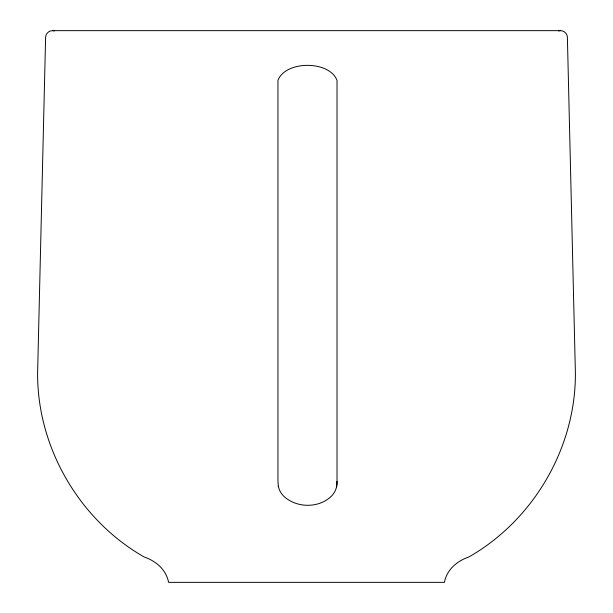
<?xml version="1.0" encoding="UTF-8"?>
<svg xmlns="http://www.w3.org/2000/svg" width="613" height="613" viewBox="0 0 613 613"><rect width="100%" height="100%" fill="white"/><g stroke="black" fill="none" stroke-linecap="round" stroke-linejoin="round"><path stroke-width="0.92" d="M337.02 484.944L337.02 80.357C329.357 60.35 285.62 60.35 277.957 80.357L277.957 480.699L278.287 486.193L279.191 489.32A23.815 19.271 10.4 0 0 284.309 496.752C297.021 507.916 317.955 508.323 330.668 496.913A23.815 19.271 -10.4 0 0 335.778 489.48L336.629 486.783L337.02 481.358M336.744 486.002L336.629 486.783M558.627 30.926C562.742 29.639 567.362 32.941 567.393 37.27L575.392 373.049C575.829 447.643 533.563 520.085 468.83 556.987C457.037 561.01 446.885 569.577 444.402 582.35L168.598 582.35C166.115 569.577 155.963 561.01 144.17 556.987C79.437 520.085 37.171 447.643 37.608 373.049L45.607 37.27C45.676 33.615 48.971 30.543 52.611 30.65L560.389 30.65M52.611 30.65L54.373 30.926M278.287 486.193L278.348 486.638"/></g></svg>
